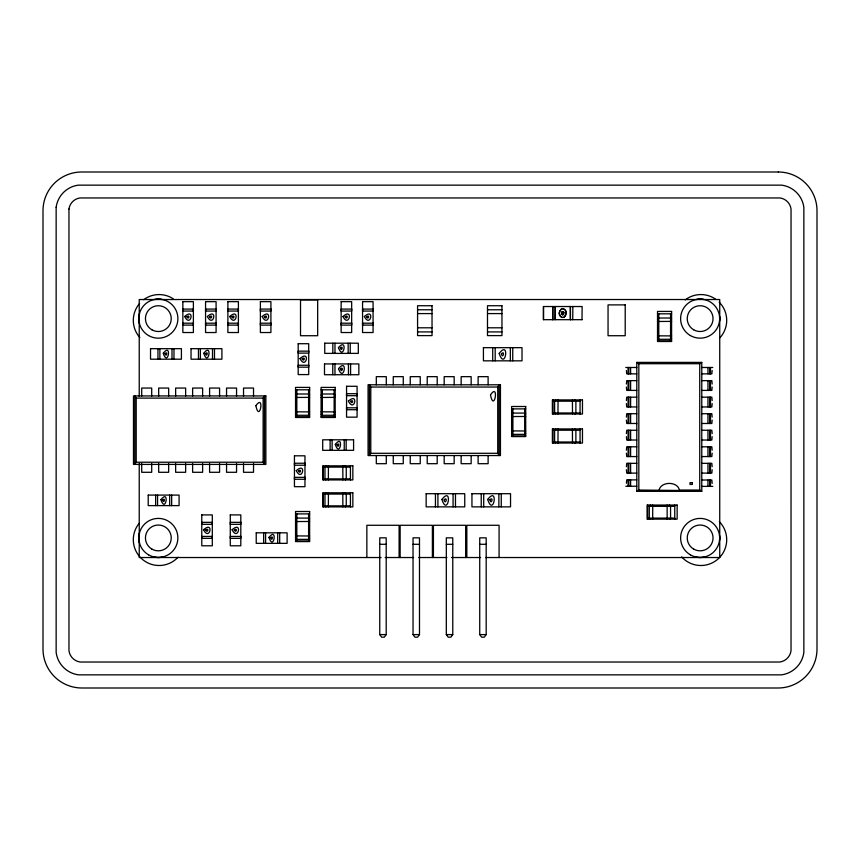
<?xml version="1.0" encoding="UTF-8"?>
<svg xmlns="http://www.w3.org/2000/svg" width="860" height="860" viewBox="0 0 860 860"><rect width="100%" height="100%" fill="white"/><g stroke="black" fill="none" stroke-linecap="round" stroke-linejoin="round"><path stroke-width="1.29" d="M155.638 505.615L155.638 495.091M157.552 505.615L157.552 495.091M157.96 359.2L157.96 348.676M159.874 359.2L159.874 348.676M169.678 505.615L169.678 495.091M171.656 505.615L171.656 495.091M172 359.2L172 348.676M173.978 359.2L173.978 348.676M198.466 359.2L198.466 348.676M200.38 359.2L200.38 348.676M212.506 359.2L212.506 348.676M214.484 359.2L214.484 348.676M263.654 543.348L263.654 532.824M265.579 543.348L265.579 532.824M277.694 543.348L277.694 532.824M279.683 543.348L279.683 532.824M332.766 374.723L332.766 363.93M332.82 353.385L332.82 343.194M334.97 374.723L334.97 363.93M334.981 353.385L334.981 343.194M348.16 353.385L348.16 343.194M348.45 374.723L348.45 363.93M350.246 353.385L350.246 343.194M350.59 374.723L350.59 363.93M435.44 506.862L435.44 493.704M437.912 506.862L437.912 493.704M453.069 506.862L453.069 493.704M455.467 506.862L455.467 493.704M481.235 506.862L481.235 493.704M483.707 506.862L483.707 493.704M492.715 360.834L492.715 347.676M495.188 360.834L495.188 347.676M498.864 506.862L498.864 493.704M501.262 506.862L501.262 493.704M510.346 360.834L510.346 347.676M512.743 360.834L512.743 347.676M543.541 319.683L543.541 306.525M552.7 319.683L552.7 306.525M552.829 319.683L552.829 306.525M570.33 319.683L570.33 306.525M570.459 319.683L570.459 306.525M572.728 319.683L572.857 306.525M582.005 319.683L582.134 306.525L543.413 306.525L543.413 319.683L582.134 319.683M559.247 313.427L559.301 312.287M566.116 312.782L564.59 316.727M626.403 384.022L626.736 380.636L636.798 380.636M626.403 400.566L626.736 397.18L636.798 397.18M626.403 417.1L626.736 413.714L636.798 413.714M626.403 433.644L626.736 430.258L636.798 430.258M626.403 450.188L626.736 446.802L636.798 446.802M626.403 466.722L626.736 463.336L636.798 463.336M626.403 483.266L626.736 479.88L636.798 479.88M712.166 370.488L711.833 373.863L701.771 373.863M712.166 387.021L711.833 390.408L701.771 390.408M712.166 403.566L711.833 406.952L701.771 406.952M712.166 420.099L711.833 423.486L701.771 423.486M712.166 436.644L711.833 440.03L701.771 440.03M712.166 453.177L711.833 456.563L701.771 456.563M712.166 469.721L711.833 473.108L701.771 473.108M659.125 490.039C660.964 481.073 678.239 481.213 679.432 490.469L638.829 490.039L636.798 491.339L636.798 362.404L701.771 362.404L701.771 491.339L636.798 491.339M328.434 465.84L328.348 479.923M328.434 492.801L328.348 506.884M342.882 479.923L342.796 465.84M342.882 506.884L342.796 492.801M558.054 399.921L557.968 414.004M558.054 428.946L557.968 443.029M572.502 414.004L572.416 399.921M572.502 443.029L572.416 428.946M652.74 505.056L652.654 519.139M667.188 519.139L667.102 505.056M559.462 311.202L561.591 308.966M370.789 453.295L369.435 455.542L369.435 384.796L370.789 387.043L370.789 453.295L497.736 453.295L499.09 455.542L499.09 384.796L497.736 387.043L497.736 453.295M561.838 311.965L562.107 314.502M563.526 314.244L563.988 312.685L563.268 311.718M136.202 462.228L134.837 464.411L134.837 395.933L136.202 398.105L136.202 462.228L263.138 462.228L264.493 464.411L264.493 395.933L263.138 398.105L263.138 462.228M386.204 634.594L384.323 637.174L381.636 637.174L379.754 634.594L379.754 537.844L386.204 537.844L386.204 634.594L379.754 634.594M419.487 634.594L417.605 637.174L414.918 637.174L413.036 634.594L413.036 537.844L419.487 537.844L419.487 634.594L413.036 634.594M452.768 634.594L450.887 637.174L448.2 637.174L446.318 634.594L446.318 537.844L452.768 537.844L452.768 634.594L446.318 634.594M486.179 634.594L484.298 637.174L481.611 637.174L479.729 634.594L479.729 537.844L486.179 537.844L486.179 634.594L479.729 634.594M326.069 465.84L324.983 467.109L324.983 478.891L325.854 479.923M326.069 492.801L324.983 494.07L324.983 505.852L325.854 506.884M345.376 479.923L346.257 478.891L346.257 467.109L345.172 465.84M345.376 506.884L346.257 505.852L346.257 494.07L345.172 492.801M555.689 399.921L554.603 401.19L554.603 412.972L555.474 414.004M555.689 428.946L554.603 430.215L554.603 441.997L555.474 443.029M574.996 414.004L575.878 412.972L575.878 401.19L574.792 399.921M574.996 443.029L575.878 441.997L575.878 430.215L574.792 428.946M650.375 505.056L649.289 506.325L649.289 518.107L650.16 519.139M669.682 519.139L670.563 518.107L670.563 506.325L669.478 505.056M560.774 309.482L559.118 313.427L561.225 317.06M562.107 311.718L561.333 313.104L562.418 314.663M563.268 314.502L563.73 312.298M295.55 395.084L296.818 393.998L308.6 393.998L309.632 394.88M321.092 395.084L322.36 393.998L334.142 393.998L335.174 394.88M309.632 414.391L308.6 415.272L296.818 415.272L295.55 414.187M335.174 414.391L334.142 415.272L322.36 415.272L321.092 414.187M295.55 519.182L296.818 518.096L308.6 518.096L309.632 518.978M309.632 538.489L308.6 539.37L296.818 539.37L295.55 538.285M511.625 414.176L512.893 413.09L524.675 413.09L525.707 413.972M657.524 319.103L658.792 318.017L670.563 318.017L671.596 318.899M525.707 433.483L524.675 434.364L512.893 434.364L511.625 433.279M671.596 338.41L670.563 339.291L658.792 339.291L657.524 338.206M636.798 362.404L638.829 363.715L699.739 363.715L701.771 362.404M563.773 317.243C567.009 315.91 566.89 310.954 564.149 309.159M563.397 314.502L562.623 314.717M295.55 397.46L309.632 397.374M321.092 397.46L335.174 397.374M309.632 411.897L295.55 411.811M335.174 411.897L321.092 411.811M657.524 321.479L671.596 321.393M671.596 335.916L657.524 335.83M511.625 416.552L525.707 416.466M525.707 430.989L511.625 430.903M295.55 521.558L309.632 521.472M309.632 535.995L295.55 535.909M561.462 308.966L562.494 308.729M562.881 317.48L563.902 317.243M563.085 314.663L562.289 314.663M417.573 309.772L432.032 309.772M487.491 309.772L501.95 309.772M417.573 313.588L432.032 313.588M487.491 313.588L501.95 313.588M657.524 313.825L671.596 313.825M417.573 327.8L432.032 327.8M487.491 327.8L501.95 327.8M417.573 331.917L432.032 331.917M487.491 331.917L501.95 331.917M657.524 340.904L671.596 340.904M625.779 367.489L636.798 367.489M701.771 367.489L712.789 367.489M636.798 373.863L626.736 373.863L626.403 370.488M701.771 380.636L711.833 380.636L712.166 384.022M370.789 387.043L497.736 387.043M295.55 389.806L309.632 389.806M321.092 389.806L335.174 389.806M636.798 390.408L626.736 390.408L626.403 387.021M701.771 397.18L711.833 397.18L712.166 400.566M136.202 398.105L263.138 398.105M552.991 401.19L580.059 401.19M636.798 406.952L626.736 406.952L626.403 403.566M511.625 408.898L525.707 408.898M552.991 412.972L580.059 412.972M701.771 413.714L711.833 413.714L712.166 417.1M295.55 416.885L309.632 416.885M321.092 416.885L335.174 416.885M636.798 423.486L626.736 423.486L626.403 420.099M552.991 430.215L580.059 430.215M701.771 430.258L711.833 430.258L712.166 433.644M511.625 435.977L525.707 435.977M636.798 440.03L626.736 440.03L626.403 436.644M552.991 441.997L580.059 441.997M701.771 446.802L711.833 446.802L712.166 450.188M636.798 456.563L626.736 456.563L626.403 453.177M701.771 463.336L711.833 463.336L712.166 466.722M323.371 467.109L350.439 467.109M636.798 473.108L626.736 473.108L626.403 469.721M323.371 478.891L350.439 478.891M701.771 480.009L711.833 480.009L712.166 483.395M625.779 486.255L636.798 486.255M701.771 486.384L712.789 486.384M679.432 490.039L699.739 490.039L701.771 491.339M323.371 494.07L350.439 494.07M323.371 505.852L350.439 505.852M647.677 506.325L674.745 506.325M295.55 513.904L309.632 513.904M647.677 518.107L674.745 518.107M295.55 540.983L309.632 540.983M379.754 544.294L386.204 544.294M413.036 544.294L419.487 544.294M446.318 544.294L452.768 544.294M479.729 544.294L486.179 544.294M381.109 557.527L139.234 557.527L139.234 463.465M385.14 557.527L413.574 557.527M418.734 557.527L446.953 557.527M451.478 557.527L480.546 557.527M485.642 557.527L719.734 557.527L719.734 299.527L139.234 299.527L139.234 396.277M562.365 308.729L563.408 308.794M561.967 317.415L563.01 317.48M563.279 308.794L565.041 309.783M562.096 317.415L560.333 316.426L559.312 314.556M562.956 311.556L563.655 311.965M565.654 310.643L566.063 311.664M710.489 367.489L710.489 373.863M710.489 380.636L710.489 390.408M710.489 397.18L710.489 406.952M710.489 413.714L710.489 423.486M710.489 430.258L710.489 440.03M710.489 446.802L710.489 456.563M710.489 463.336L710.489 473.108M710.489 480.009L710.489 486.384M709.715 367.489L709.715 373.863M709.715 380.636L709.715 390.408M709.715 397.18L709.715 406.952M709.715 413.714L709.715 423.486M709.715 430.258L709.715 440.03M709.715 446.802L709.715 456.563M709.715 463.336L709.715 473.108M709.715 480.009L709.715 486.384M707.963 367.489L707.963 373.863M707.963 380.636L707.963 390.408M707.963 397.18L707.963 406.952M707.963 413.714L707.963 423.486M707.963 430.258L707.963 440.03M707.963 446.802L707.963 456.563M707.963 463.336L707.963 473.108M707.963 480.009L707.963 486.384M699.739 363.715L699.739 490.039M674.745 505.056L674.745 519.139M670.563 313.825L670.563 340.904M658.792 313.825L658.792 340.904M647.677 505.056L647.677 519.139M638.829 363.715L638.829 490.039M630.606 367.489L630.606 373.863M630.606 380.636L630.606 390.408M630.606 397.18L630.606 406.952M630.606 413.714L630.606 423.486M630.606 430.258L630.606 440.03M630.606 446.802L630.606 456.563M630.606 463.336L630.606 473.108M630.606 479.88L630.606 486.255M628.853 367.489L628.853 373.863M628.853 380.636L628.853 390.408M628.853 397.18L628.853 406.952M628.853 413.714L628.853 423.486M628.853 430.258L628.853 440.03M628.853 446.802L628.853 456.563M628.853 463.336L628.853 473.108M628.853 479.88L628.853 486.255M628.069 367.489L628.069 373.863M628.069 380.636L628.069 390.408M628.069 397.18L628.069 406.952M628.069 413.714L628.069 423.486M628.069 430.258L628.069 440.03M628.069 446.802L628.069 456.563M628.069 463.336L628.069 473.108M628.069 479.88L628.069 486.255M580.059 399.921L580.059 414.004M580.059 428.946L580.059 443.029M552.991 399.921L552.991 414.004M552.991 428.946L552.991 443.029M524.675 408.898L524.675 435.977M512.893 408.898L512.893 435.977M499.079 557.527L499.079 525.277L466.829 525.277L466.829 557.527M488.114 384.839L488.114 376.659L478.117 376.659L478.117 384.839M488.114 455.649L488.114 463.69L478.117 463.69L478.117 455.649M471.151 384.839L471.151 376.659L461.154 376.659L461.154 384.839M471.151 455.649L471.151 463.69L461.154 463.69L461.154 455.649M465.668 557.527L465.668 525.277L433.418 525.277L433.418 557.527M454.177 384.839L454.177 376.659L444.179 376.659L444.179 384.839M454.177 455.649L454.177 463.69L444.179 463.69L444.179 455.649M437.202 384.839L437.202 376.659L427.216 376.659L427.216 384.839M437.202 455.649L437.202 463.69L427.216 463.69L427.216 455.649M432.387 557.527L432.387 525.277L400.137 525.277L400.137 557.527M420.239 384.839L420.239 376.659L410.241 376.659L410.241 384.839M420.239 455.649L420.239 463.69L410.241 463.69L410.241 455.649M403.265 384.839L403.265 376.659L393.267 376.659L393.267 384.839M403.265 455.649L403.265 463.69L393.267 463.69L393.267 455.649M399.104 557.527L399.104 525.277L366.854 525.277L366.854 557.527M386.29 384.839L386.29 376.659L376.304 376.659L376.304 384.839M386.29 455.649L386.29 463.69L376.304 463.69L376.304 455.649M350.439 465.84L350.439 479.923M350.439 492.801L350.439 506.884M346.161 439.804L346.161 450.328M344.237 439.804L344.237 450.328M334.142 389.806L334.142 416.885M332.121 439.804L332.121 450.328M330.132 439.804L330.132 450.328M323.371 465.84L323.371 479.923M323.371 492.801L323.371 506.884M322.36 389.806L322.36 416.885M308.6 389.806L308.6 416.885M308.6 513.904L308.6 540.983M296.818 389.806L296.818 416.885M296.818 513.904L296.818 540.983M253.528 396.073L253.528 388.053L243.53 388.053L243.53 396.073M253.528 463.508L253.528 472.29L243.53 472.29L243.53 463.508M236.554 396.073L236.554 388.053L226.556 388.053L226.556 396.073M236.554 463.508L236.554 472.29L226.556 472.29L226.556 463.508M219.579 396.073L219.579 388.053L209.593 388.053L209.593 396.073M219.579 463.508L219.579 472.29L209.593 472.29L209.593 463.508M202.616 396.073L202.616 388.053L192.619 388.053L192.619 396.073M202.616 463.508L202.616 472.29L192.619 472.29L192.619 463.508M185.642 396.073L185.642 388.053L175.644 388.053L175.644 396.073M185.642 463.508L185.642 472.29L175.644 472.29L175.644 463.508M168.667 396.073L168.667 388.053L158.681 388.053L158.681 396.073M168.667 463.508L168.667 472.29L158.681 472.29L158.681 463.508M151.704 396.073L151.704 388.053L141.706 388.053L141.706 396.073M151.704 463.508L151.704 472.29L141.706 472.29L141.706 463.508M139.847 337.539A25.8 25.8 0 0 1 139.556 303.526M143.663 299.699A25.8 25.8 0 0 1 173.247 298.796M719.154 302.129A25.8 25.8 0 0 1 719.906 337.808M685.216 299.882A25.8 25.8 0 0 1 715.713 299.237M719.379 521.708A25.8 25.8 0 0 1 718.498 558.581A25.8 25.8 0 0 1 681.658 556.893M178.041 557.226A25.8 25.8 0 0 1 141.997 559.021A25.8 25.8 0 0 1 139.417 523.03M139.524 323.758A19.533 19.533 0 0 1 139.524 313.653M154.574 299.549A19.533 19.533 0 0 1 162.207 299.549M719.53 535.457A19.511 19.511 0 0 1 719.53 540.553M705.232 556.861A19.511 19.511 0 0 1 695.138 556.861M163.443 556.861A19.522 19.522 0 0 1 153.338 556.861M139.535 543.058A19.522 19.522 0 0 1 139.535 532.953M719.573 316.158A19.554 19.554 0 0 1 719.573 321.253M696.363 299.527A19.554 19.554 0 0 1 704.007 299.527M148.21 495.091L148.21 505.615L179.084 505.615L179.084 495.091L148.21 495.091M150.532 348.676L150.532 359.2L181.406 359.2L181.406 348.676L150.532 348.676M182.857 301.656L182.857 332.53L193.382 332.53L193.382 301.656L182.857 301.656M191.038 348.676L191.038 359.2L221.912 359.2L221.912 348.676L191.038 348.676M201.777 514.904L201.777 545.788L212.302 545.788L212.302 514.904L201.777 514.904M205.561 301.656L205.561 332.53L216.086 332.53L216.086 301.656L205.561 301.656M227.878 301.656L227.878 332.53L238.403 332.53L238.403 301.656L227.878 301.656M230.286 514.904L230.286 545.788L240.811 545.788L240.811 514.904L230.286 514.904M256.226 532.824L256.226 543.348L287.111 543.348L287.111 532.824L256.226 532.824M260.387 301.656L260.387 332.53L270.911 332.53L270.911 301.656L260.387 301.656M294.442 455.811L294.442 486.685L304.967 486.685L304.967 455.811L294.442 455.811M298.183 343.71L298.183 374.584L308.708 374.584L308.708 343.71L298.183 343.71M324.5 363.93L324.5 374.723L358.846 374.723L358.846 363.93L324.5 363.93M324.747 343.194L324.747 353.385L358.319 353.385L358.319 343.194L324.747 343.194M341.14 301.656L341.14 332.53L351.665 332.53L351.665 301.656L341.14 301.656M346.558 386.28L346.558 417.154L357.083 417.154L357.083 386.28L346.558 386.28M362.554 301.656L362.554 332.53L373.079 332.53L373.079 301.656L362.554 301.656M426.151 493.704L426.151 506.862L464.744 506.862L464.744 493.704L426.151 493.704M471.946 493.704L471.946 506.862L510.539 506.862L510.539 493.704L471.946 493.704M483.427 347.676L483.427 360.834L522.02 360.834L522.02 347.676L483.427 347.676M555.173 306.525L555.173 319.683L555.302 306.525M163.282 353.277C167.947 367.887 172.161 341.829 163.282 353.277M160.96 499.692C165.625 514.302 169.839 488.243 160.96 499.692M203.788 353.277C208.453 367.887 212.667 341.829 203.788 353.277M268.986 537.425C273.652 552.034 277.855 525.976 268.986 537.425M335.314 444.405C339.979 459.014 344.193 432.956 335.314 444.405M441.911 499.466C447.877 517.752 452.94 485.137 441.911 499.466M487.706 499.466C493.672 517.752 498.736 485.137 487.706 499.466M499.187 353.438C505.153 371.724 510.216 339.109 499.187 353.438M338.528 368.66C343.731 383.71 348.354 356.846 338.528 368.66M338.453 347.655C343.548 361.91 348.031 336.475 338.453 347.655M56.147 207.335L56.147 652.439A26.026 26.026 0 0 0 78.561 674.853L781.439 674.853A26.026 26.026 0 0 0 803.853 652.439L803.853 207.335A25.768 25.768 0 0 0 781.665 185.147L78.335 185.147A25.768 25.768 0 0 0 56.147 207.335M68.961 209.023L68.972 650.751A13.104 13.104 0 0 0 80.249 662.028L779.751 662.028A13.104 13.104 0 0 0 791.028 650.751L791.039 209.023A12.846 12.846 0 0 0 779.977 197.961L80.023 197.961A12.846 12.846 0 0 0 68.961 209.023M184.674 316.502C190.694 328.584 195.403 307.009 184.674 316.502M207.378 316.502C213.398 328.584 218.107 307.009 207.378 316.502M203.594 529.749C209.614 541.832 214.323 520.257 203.594 529.749M229.695 316.502C235.715 328.584 240.424 307.009 229.695 316.502M232.103 529.749C238.123 541.832 242.832 520.257 232.103 529.749M262.203 316.502C268.223 328.584 272.932 307.009 262.203 316.502M300 358.555C306.02 370.638 310.729 349.063 300 358.555M296.259 470.656C302.279 482.739 306.988 461.164 296.259 470.656M342.957 316.502C348.977 328.584 353.686 307.009 342.957 316.502M348.375 401.125C354.395 413.208 359.104 391.633 348.375 401.125M364.371 316.502C370.391 328.584 375.1 307.009 364.371 316.502M490.479 394.912C494.231 413.628 499.499 381.636 490.479 394.912M255.882 405.716C259.623 423.862 264.923 392.848 255.882 405.716M165.045 353.6C166.216 358.405 168.162 350.267 165.045 353.6M162.723 500.015C163.894 504.82 165.84 496.682 162.723 500.015M205.551 353.6C206.722 358.405 208.668 350.267 205.551 353.6M270.75 537.747C271.921 542.553 273.867 534.415 270.75 537.747M337.077 444.727C338.26 449.533 340.194 441.395 337.077 444.727M444.115 499.864C445.587 505.873 448.006 495.693 444.115 499.864M501.391 353.836C502.863 359.846 505.282 349.665 501.391 353.836M489.91 499.864C491.382 505.873 493.801 495.693 489.91 499.864M340.485 368.983C341.829 373.95 343.935 365.521 340.485 368.983M340.377 347.967C341.7 352.675 343.731 344.677 340.377 347.967M186.878 316.76C188.566 320.78 190.608 313.868 186.878 316.76M209.582 316.76C211.27 320.78 213.312 313.868 209.582 316.76M231.899 316.76C233.587 320.78 235.629 313.868 231.899 316.76M205.798 530.007C207.486 534.028 209.528 527.115 205.798 530.007M264.407 316.76C266.095 320.78 268.137 313.868 264.407 316.76M234.307 530.007C235.995 534.028 238.037 527.115 234.307 530.007M302.204 358.813C303.892 362.834 305.934 355.922 302.204 358.813M298.463 470.914C300.151 474.935 302.193 468.023 298.463 470.914M345.161 316.76C346.849 320.78 348.891 313.868 345.161 316.76M350.579 401.383C352.267 405.404 354.309 398.492 350.579 401.383M366.575 316.76C368.263 320.78 370.305 313.868 366.575 316.76M778.3 172L81.7 172A38.7 38.7 0 0 0 43 210.7L43 649.042A38.958 38.958 0 0 0 81.958 688L778.042 688A38.958 38.958 0 0 0 817 649.042L817 210.7A38.7 38.7 0 0 0 778.3 172M317.673 299.957L300.516 299.957L300.516 335.723L317.673 335.723L317.673 299.957M625.209 304.892L608.052 304.892L608.052 335.723L625.209 335.723L625.209 304.892M432.032 305.73L417.573 305.73L417.573 335.604L432.032 335.604L432.032 305.73M501.95 305.73L487.491 305.73L487.491 335.604L501.95 335.604L501.95 305.73M193.382 309.084L182.857 309.084L182.857 311.062L193.382 311.062L193.382 309.084M216.086 309.084L205.561 309.084L205.561 311.062L216.086 311.062L216.086 309.084M238.403 309.084L227.878 309.084L227.878 311.062L238.403 311.062L238.403 309.084M270.911 309.084L260.387 309.084L260.387 311.062L270.911 311.062L270.911 309.084M351.665 309.084L341.14 309.084L341.14 311.062L351.665 311.062L351.665 309.084M373.079 309.084L362.554 309.084L362.554 311.062L373.079 311.062L373.079 309.084M671.596 311.427L657.524 311.427L657.524 341.506L671.596 341.506L671.596 311.427M193.382 323.188L182.857 323.188L182.857 325.101L193.382 325.101L193.382 323.188M216.086 323.188L205.561 323.188L205.561 325.101L216.086 325.101L216.086 323.188M238.403 323.188L227.878 323.188L227.878 325.101L238.403 325.101L238.403 323.188M270.911 323.188L260.387 323.188L260.387 325.101L270.911 325.101L270.911 323.188M351.665 323.188L341.14 323.188L341.14 325.101L351.665 325.101L351.665 323.188M373.079 323.188L362.554 323.188L362.554 325.101L373.079 325.101L373.079 323.188M308.708 351.138L298.183 351.138L298.183 353.116L308.708 353.116L308.708 351.138M308.708 365.242L298.183 365.242L298.183 367.156L308.708 367.156L308.708 365.242M500.445 384.796L368.069 384.796L368.069 455.542L500.445 455.542L500.445 384.796M309.632 387.409L295.55 387.409L295.55 417.487L309.632 417.487L309.632 387.409M335.174 387.409L321.092 387.409L321.092 417.487L335.174 417.487L335.174 387.409M357.083 393.708L346.558 393.708L346.558 395.686L357.083 395.686L357.083 393.708M265.858 395.933L133.483 395.933L133.483 464.411L265.858 464.411L265.858 395.933M582.467 399.921L552.389 399.921L552.389 414.004L582.467 414.004L582.467 399.921M525.707 406.5L511.625 406.5L511.625 436.579L525.707 436.579L525.707 406.5M357.083 407.812L346.558 407.812L346.558 409.725L357.083 409.725L357.083 407.812M582.467 428.946L552.389 428.946L552.389 443.029L582.467 443.029L582.467 428.946M353.589 439.804L322.704 439.804L322.704 450.328L353.589 450.328L353.589 439.804M304.967 463.239L294.442 463.239L294.442 465.217L304.967 465.217L304.967 463.239M352.847 465.84L322.769 465.84L322.769 479.923L352.847 479.923L352.847 465.84M304.967 477.343L294.442 477.343L294.442 479.256L304.967 479.256L304.967 477.343M692.332 482.654L690.01 482.654L690.01 484.438L692.332 484.438L692.332 482.654M352.847 492.801L322.769 492.801L322.769 506.884L352.847 506.884L352.847 492.801M677.153 505.056L647.075 505.056L647.075 519.139L677.153 519.139L677.153 505.056M309.632 511.506L295.55 511.506L295.55 541.585L309.632 541.585L309.632 511.506M212.302 522.332L201.777 522.332L201.777 524.321L212.302 524.321L212.302 522.332M240.811 522.332L230.286 522.332L230.286 524.321L240.811 524.321L240.811 522.332M212.302 536.436L201.777 536.436L201.777 538.36L212.302 538.36L212.302 536.436M240.811 536.436L230.286 536.436L230.286 538.36L240.811 538.36L240.811 536.436M151.887 549.099A12.9 12.9 0 0 0 171.237 537.93A12.9 12.9 0 0 0 151.887 526.761A12.9 12.9 0 0 0 151.887 549.099M690.376 554.84A19.522 19.522 0 0 0 719.659 537.93A19.522 19.522 0 0 0 690.376 521.031A19.522 19.522 0 0 0 690.376 554.84M693.687 549.099A12.9 12.9 0 0 0 713.037 537.93A12.9 12.9 0 0 0 693.687 526.761A12.9 12.9 0 0 0 693.687 549.099M690.376 335.55A19.533 19.533 0 0 0 719.669 318.63A19.533 19.533 0 0 0 690.376 301.72A19.533 19.533 0 0 0 690.376 335.55M148.576 554.829A19.511 19.511 0 0 0 177.859 537.93A19.511 19.511 0 0 0 148.576 521.031A19.511 19.511 0 0 0 148.576 554.829M151.887 329.799A12.9 12.9 0 0 0 171.237 318.63A12.9 12.9 0 0 0 151.887 307.461A12.9 12.9 0 0 0 151.887 329.799M693.687 329.799A12.9 12.9 0 0 0 713.037 318.63A12.9 12.9 0 0 0 693.687 307.461A12.9 12.9 0 0 0 693.687 329.799M148.565 335.561A19.554 19.554 0 0 0 177.891 318.63A19.554 19.554 0 0 0 148.565 301.699A19.554 19.554 0 0 0 148.565 335.561"/></g></svg>
